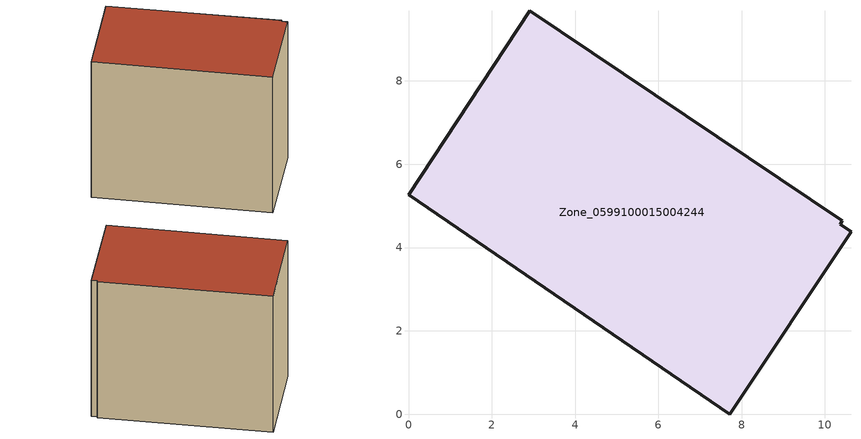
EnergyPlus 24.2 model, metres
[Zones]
Zone_0599100015004244
 floor ground (C_G): 7.71,0 0,5.27 2.91,9.68 10.41,4.64 10.37,4.56 10.62,4.38 z0.59
 wall outside (C_F): 0,5.27 7.71,0 10.62,4.38 10.37,4.56 10.41,4.64 2.91,9.68 0,5.27 z0.59:8.78
 roof outside (C_R): 10.41,4.64 2.91,9.68 0,5.27 7.71,0 10.62,4.38 10.37,4.56 z8.78
[BUILDING]
Pand.0599100015004244: North Axis=0; Terrain=City; Loads Convergence Tolerance Value=0.04; Temperature Convergence Tolerance Value=0.4; Solar Distribution=FullExterior; Maximum Number of Warmup Days=25; Minimum Number of Warmup Days=1
[Site:Location]
Rotterdam.The.Hague.AP_ZH_NLD Design_Conditions: Latitude=51.96; Longitude=4.45; Time Zone=1; Elevation=-4.5
[SITE:GROUNDTEMPERATURE:BUILDINGSURFACE]
18, 18, 18, 18, 18, 18, 18, 18, 18, 18, 18, 18
[MATERIAL] Thermal Absorptance=0.9; Solar Absorptance=0.7; Visible Absorptance=0.7
Name | Roughness | Thickness | Conductivity | Density | Specific Heat
G.TI.1975-1991 | MediumSmooth | 0.15 | 0.288461 | 540 | 1210
F.TI.1975-1991 | Rough | 0.3 | 0.230769 | 1920 | 840
R.TI.1975-1991 | MediumRough | 0.2 | 0.153846 | 1500 | 1000
[CONSTRUCTION]
C_G: G.TI.1975-1991
C_F: F.TI.1975-1991
C_R: R.TI.1975-1991
[ZONE]
Zone_0599100015004244: Type=1; Multiplier=1; Ceiling Height=Autocalculate; Volume=Autocalculate; Floor Area=autocalculate; Part of Total Floor Area=Yes
[ZONEINFILTRATION:DESIGNFLOWRATE]
Infil_Zone_0599100015004244: Zone or ZoneList or Space or SpaceList=Zone_0599100015004244; Schedule=AlwaysOn; Design Flow Rate Calculation Method=Flow/Area; Flow Rate per Floor Area=0.003; Constant Term Coefficient=1; Temperature Term Coefficient=0; Velocity Term Coefficient=0; Velocity Squared Term Coefficient=0
[HVACTEMPLATE:ZONE:IDEALLOADSAIRSYSTEM]
Zone_0599100015004244: Maximum Heating Supply Air Temperature=50; Minimum Cooling Supply Air Temperature=13; Maximum Heating Supply Air Humidity Ratio=0.0156; Minimum Cooling Supply Air Humidity Ratio=0.0077; Heating Limit=NoLimit; Cooling Limit=NoLimit; Dehumidification Control Type=ConstantSensibleHeatRatio; Cooling Sensible Heat Ratio=0.7; Dehumidification Setpoint=60; Humidification Control Type=None; Humidification Setpoint=30; Outdoor Air Method=None; Outdoor Air Flow Rate per Person=0.00944; Outdoor Air Flow Rate per Zone Floor Area=0; Outdoor Air Flow Rate per Zone=0; Demand Controlled Ventilation Type=None; Outdoor Air Economizer Type=NoEconomizer; Heat Recovery Type=None; Sensible Heat Recovery Effectiveness=0.7; Latent Heat Recovery Effectiveness=0.65
[ZONECONTROL:THERMOSTAT]
ThermostatControl_Zone_0599100015004244: Zone or ZoneList=Zone_0599100015004244; Control Type Schedule=DualSetpointControlType; Control 1=Thermostat_Zone_0599100015004244; Temperature Difference Between Cutout And Setpoint=0
[THERMOSTATSETPOINT:DUALSETPOINT]
Thermostat_Zone_0599100015004244: Heating Setpoint Temperature Schedule=HeatingSetpoint_Zone_0599100015004244; Cooling Setpoint Temperature Schedule=CoolingSetpoint_Zone_0599100015004244
[SCHEDULE:COMPACT]
HeatingSetpoint_Zone_0599100015004244: Through: 12/31, For: AllDays, Until: 24:00, 21
CoolingSetpoint_Zone_0599100015004244: Through: 12/31, For: AllDays, Until: 24:00, 24
DualSetpointControlType: Through: 12/31, For: AllDays, Until: 24:00, 4
AlwaysOn: Through: 12/31, For: AllDays, Until: 24:00, 1
